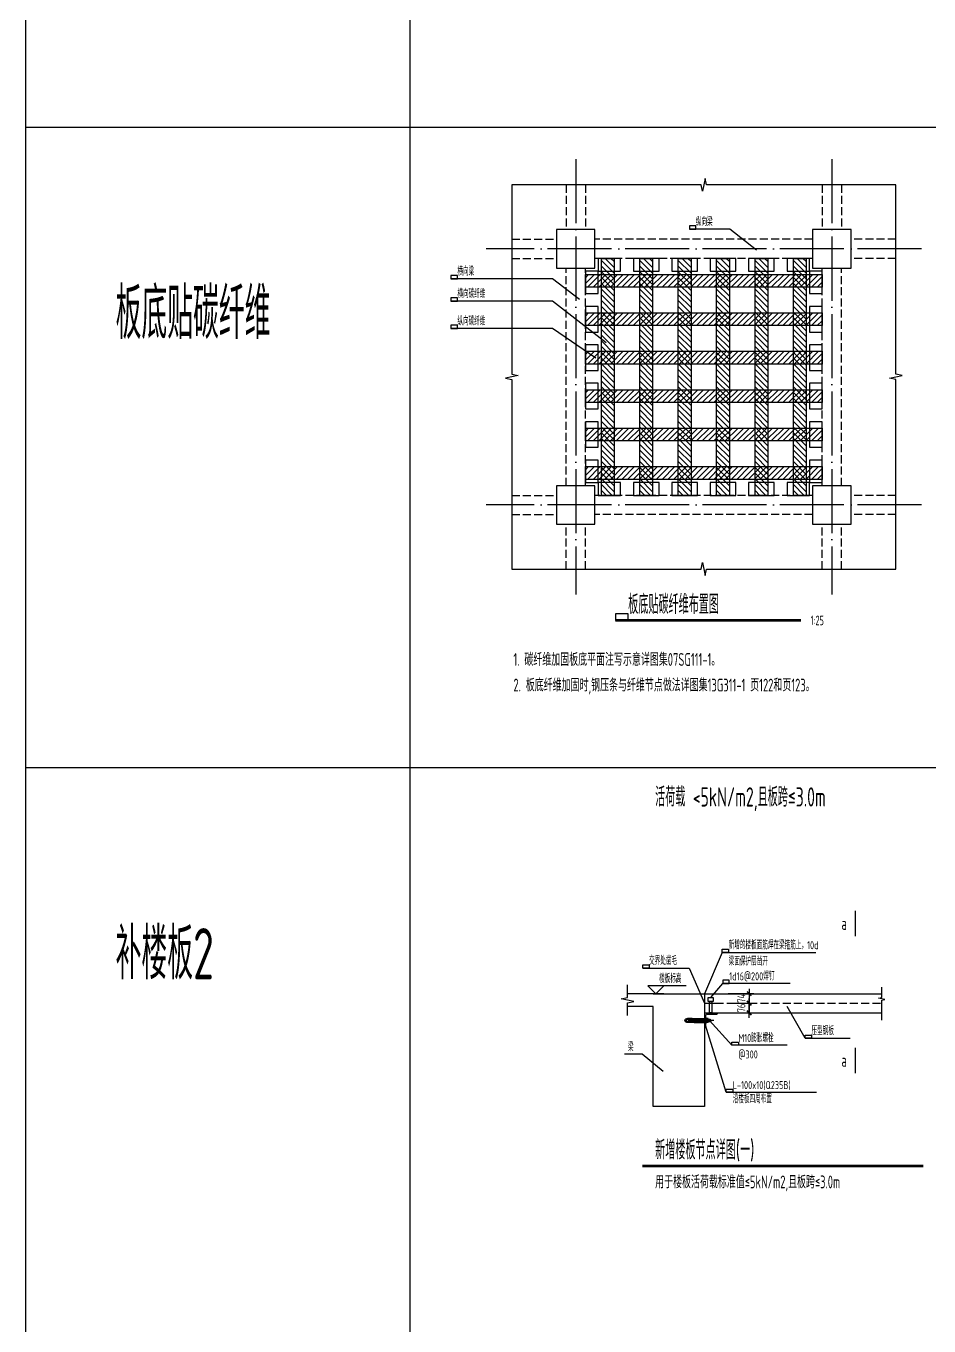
# Model space of a CAD drawing. Extents: x -469675 to 2400000, y -476501 to 2085364.
# Drawn here: x 530000 to 537054, y 360639 to 370789 of the extents above; entities that cross this region are included whole.
import ezdxf
from ezdxf.enums import TextEntityAlignment as Align

# ---------------------------------------------------------------- set-up
doc = ezdxf.new("R2010")
doc.units = 0
doc.header["$LTSCALE"] = 1000
doc.header["$MEASUREMENT"] = 0
for name, pattern in [('DASH', [0.35, 0.25, -0.1]), ('DOTE', [2.42, 2, -0.2, 0.02, -0.2]), ('HIDDEN', [0.375, 0.25, -0.125])]:
    doc.linetypes.add(name, pattern=pattern)
doc.layers.get('0').update_dxf_attribs({"linetype": 'CONTINUOUS', "lineweight": 20})
doc.layers.get('Defpoints').update_dxf_attribs({"linetype": 'CONTINUOUS'})
for name, color, linetype in [('C-AXIS_DOTE', 1, 'DOTE'), ('C-BEAM', 4, 'DASH'), ('C-COLU', 2, 'CONTINUOUS'), ('C-DETAIL', 3, 'CONTINUOUS'), ('C-DETAIL_DIM', 3, 'CONTINUOUS'), ('C-DETAIL_STEEL_BOLT', 2, 'CONTINUOUS'), ('C-DETAIL_STEEL_CUT', 2, 'CONTINUOUS'), ('C-DETAIL_STEEL_PL', 4, 'CONTINUOUS'), ('C-DETAIL_STEEL_TEXT', 7, 'CONTINUOUS'), ('C-DETAIL_TEXT', 4, 'CONTINUOUS'), ('C-LAYER1', 3, 'CONTINUOUS'), ('C-PLAN_SECMK', 4, 'CONTINUOUS'), ('C-PLAN_TEXT', 3, 'CONTINUOUS'), ('C-SLAB_REIN', 40, 'CONTINUOUS')]:
    doc.layers.add(name, color=color, linetype=linetype)
doc.layers.add('C-注释', color=30, linetype='CONTINUOUS', plot=False)
doc.styles.add('DIM_FONT', font='gbxwxt.shx', dxfattribs={"width": 0.7, "bigfont": 'gbhzfs.shx'})
doc.styles.add('GBSTYLE', font='gbxwxt.shx', dxfattribs={"width": 0.7, "bigfont": 'gbhzfs.shx'})
doc.dimstyles.new('XB DIMN25', dxfattribs={"dimscale": 0.25, "dimtxt": 250, "dimasz": 1, "dimexe": 150, "dimexo": 150, "dimgap": 120, "dimtad": 1, "dimdec": 0, "dimzin": 0, "dimdsep": 46, "dimtxsty": 'DIM_FONT', "dimblk": '_dimx', "dimcen": 0.09, "dimclrd": 3, "dimclre": 3, "dimclrt": 7, "dimazin": 0, "dimtfac": 1, "dimtdec": 0, "dimtix": 1, "dimtmove": 2, "dimatfit": 3, "dimldrblk": '_dimx', "dimfxl": 0, "dimtolj": 1, "dimtzin": 0, "dimarcsym": 0})

# ---------------------------------------------------------------- blocks, each defined once
blk = doc.blocks.new('_dimx')
blk.add_line((-150, 0), (150, 0))
at = {"const_width": 50}
blk.add_lwpolyline([(-70, -70), (70, 70)], dxfattribs=at)
blk = doc.blocks.new('*D2377')
at = {"layer": 'C-DETAIL_DIM', "color": 3, "lineweight": -2, "ltscale": 0.25, "transparency": 16777216}
for p, q in [((535486, 363234), (535686, 363234)), ((535649, 363234), (535649, 363234)), ((535649, 363234), (535649, 363160)), ((535486, 363160), (535686, 363160)), ((535649, 363159), (535649, 363159))]:
    blk.add_line(p, q, dxfattribs=at)
at = {"layer": 'Defpoints', "color": 0, "ltscale": 0.25, "transparency": 16777216}
for p in [(535449, 363234), (535449, 363160), (535649, 363160)]:
    blk.add_point(p, dxfattribs=at)
at = {"layer": 'C-DETAIL_DIM', "color": 3, "lineweight": -2, "ltscale": 0.25, "transparency": 16777216, "xscale": 0.25, "yscale": 0.25, "zscale": 0.25}
for p, rotation in [((535649, 363234), 270), ((535649, 363160), 90)]:
    blk.add_blockref('_dimx', p, dxfattribs=dict(at, rotation=rotation))
at = {"layer": 'C-DETAIL_DIM', "color": 7, "ltscale": 0.25, "transparency": 16777216, "insert": (535588, 363197), "char_height": 62.5, "attachment_point": 5, "rotation": 90, "style": 'DIM_FONT'}
blk.add_mtext('\\A1;74', dxfattribs=at)
blk = doc.blocks.new('BG_symbol')
at = {"layer": 'C-LAYER1', "ltscale": 100}
for p, q in [((250, 0), (0, 250)), ((1200, 250), (0, 250)), ((500, 0), (0, 0)), ((500, 250), (250, 0))]:
    blk.add_line(p, q, dxfattribs=at)
blk = doc.blocks.new('BG')
at = {"layer": 'C-PLAN_TEXT'}
blk.add_blockref('BG_symbol', (0, 0), dxfattribs=at)
at = {"layer": 'C-PLAN_TEXT', "style": 'GBSTYLE', "width": 0.7}
blk.add_attdef('标高', text='', height=250, dxfattribs=at).set_placement((700, 500), align=Align.MIDDLE)
blk = doc.blocks.new('*D2378')
at = {"layer": 'C-DETAIL_DIM', "color": 3, "lineweight": -2, "ltscale": 0.25, "transparency": 16777216}
for p, q in [((535486, 363160), (535686, 363160)), ((535486, 363084), (535686, 363084)), ((535649, 363160), (535649, 363160)), ((535649, 363160), (535649, 363084)), ((535649, 363083), (535649, 363083))]:
    blk.add_line(p, q, dxfattribs=at)
at = {"layer": 'Defpoints', "color": 0, "ltscale": 0.25, "transparency": 16777216}
for p in [(535449, 363160), (535449, 363084), (535649, 363084)]:
    blk.add_point(p, dxfattribs=at)
at = {"layer": 'C-DETAIL_DIM', "color": 3, "lineweight": -2, "ltscale": 0.25, "transparency": 16777216, "xscale": 0.25, "yscale": 0.25, "zscale": 0.25}
for p, rotation in [((535649, 363160), 270), ((535649, 363084), 90)]:
    blk.add_blockref('_dimx', p, dxfattribs=dict(at, rotation=rotation))
at = {"layer": 'C-DETAIL_DIM', "color": 7, "ltscale": 0.25, "transparency": 16777216, "insert": (535588, 363122), "char_height": 62.5, "attachment_point": 5, "rotation": 90, "style": 'DIM_FONT'}
blk.add_mtext('\\A1;76', dxfattribs=at)
blk = doc.blocks.new('L100x100x10')
for p, q in [((0, 0), (0, 100)), ((0, 100), (6.7, 100)), ((0, 0), (100, 0)), ((10, 22), (10, 96.7)), ((22, 10), (96.7, 10)), ((100, 0), (100, 6.7))]:
    blk.add_line(p, q)
for centre, radius, start, end in [((6.7, 96.7), 3.3, 0, 90), ((22, 22), 12, 180, 270), ((96.7, 6.7), 3.3, 0, 90)]:
    blk.add_arc(centre, radius, start, end)
blk = doc.blocks.new('bolt_chemical_anchor')
at = {"layer": 'C-DETAIL_STEEL_BOLT', "color": 8, "linetype": 'HIDDEN', "ltscale": 10}
blk.add_lwpolyline([(-0.5, 2), (-0.5, -9.4), (0.5, -9.4), (0.5, 2)], dxfattribs=at)
blk.add_spline([(-0.84, 0), (-0.87, -2.91), (-0.85, -6.11), (-0.98, -8.44), (0, -10.23), (0.74, -9.34), (0.86, -8.03), (0.93, -4.43), (0.98, -2.19), (1.04, 0)], degree=3, dxfattribs=at)
blk = doc.blocks.new('bolt_nut')
at = {"layer": 'C-DETAIL_STEEL_BOLT', "color": 7, "linetype": 'Continuous', "ltscale": 10}
for p, q in [((-1, 0.95), (-1, 0.05)), ((0.75, 1), (-0.75, 1)), ((0.75, 0), (-0.75, 0)), ((-0.5, 0.05), (-0.5, 0.95)), ((0.5, 0.05), (0.5, 0.95)), ((1, 0.95), (1, 0.05))]:
    blk.add_line(p, q, dxfattribs=at)
for centre, radius, start, end in [((-0.75, 0.35), 0.65, 67.38014, 112.61986), ((-0.75, 0.65), 0.65, 247.38014, 292.61986), ((0, -1.53), 2.53, 78.57881, 101.42119), ((0, 2.53), 2.53, 258.57881, 281.42119), ((0.75, 0.35), 0.65, 67.38014, 112.61986), ((0.75, 0.65), 0.65, 247.38014, 292.61986)]:
    blk.add_arc(centre, radius, start, end, dxfattribs=at)
blk = doc.blocks.new('bolt_out')
at = {"color": 7, "linetype": 'Continuous', "ltscale": 10}
for p, q in [((-0.3, 1.25), (-0.5, 1)), ((-0.3, 1.25), (0.3, 1.25)), ((0.3, 1.25), (0.5, 1))]:
    blk.add_line(p, q, dxfattribs=at)
at = {"color": 8, "linetype": 'Continuous', "ltscale": 10}
for p, q in [((-0.5, 0.5), (0.5, 0.5)), ((-0.3, 0.75), (0.3, 0.75)), ((-0.3, 0.25), (0.3, 0.25))]:
    blk.add_line(p, q, dxfattribs=at)
at = {"color": 7, "linetype": 'Continuous', "ltscale": 10}
blk.add_lwpolyline([(-0.5, 0), (0.5, 0), (0.5, 1), (-0.5, 1), (-0.5, 0)], dxfattribs=at)
blk = doc.blocks.new('剖面号')
at = {"layer": 'C-PLAN_SECMK', "color": 3, "const_width": 50, "flags": 128}
blk.add_lwpolyline([(400, 0), (-400, 0)], dxfattribs=at)
at = {"layer": 'C-PLAN_SECMK', "style": 'GBSTYLE', "width": 0.7}
blk.add_attdef('剖面号', text='', height=400, rotation=360, dxfattribs=at).set_placement((0, 350), align=Align.MIDDLE_CENTER)

msp = doc.modelspace()

# ---------------------------------------------------------------- hatches: boundary and pattern name
at = {"layer": 'C-SLAB_REIN'}
h = msp.add_hatch(dxfattribs=at)
h.set_pattern_fill('ANSI31', color=8, scale=20, angle=-90)
h.set_pattern_definition([(315, (222909.85, 886551.19), (22.4506403, 22.4506403), [])])
h.paths.add_polyline_path([(534594.6238, 368974.5601), (534594.6238, 367124.5601), (534494.6238, 367124.5601), (534494.6238, 368974.5601)])
h = msp.add_hatch(dxfattribs=at)
h.set_pattern_fill('ANSI31', color=8, scale=20, angle=-90)
h.set_pattern_definition([(315, (223209.85, 886551.19), (22.4506403, 22.4506403), [])])
h.paths.add_polyline_path([(534894.6238, 368974.5601), (534894.6238, 367124.5601), (534794.6238, 367124.5601), (534794.6238, 368974.5601)])
h = msp.add_hatch(dxfattribs=at)
h.set_pattern_fill('ANSI31', color=8, scale=20, angle=-90)
h.set_pattern_definition([(315, (223509.85, 886551.19), (22.4506403, 22.4506403), [])])
h.paths.add_polyline_path([(535194.6238, 368974.5601), (535194.6238, 367124.5601), (535094.6238, 367124.5601), (535094.6238, 368974.5601)])
h = msp.add_hatch(dxfattribs=at)
h.set_pattern_fill('ANSI31', color=8, scale=20, angle=-90)
h.set_pattern_definition([(315, (223809.85, 886551.19), (22.4506403, 22.4506403), [])])
h.paths.add_polyline_path([(535494.6238, 368974.5601), (535494.6238, 367124.5601), (535394.6238, 367124.5601), (535394.6238, 368974.5601)])
h = msp.add_hatch(dxfattribs=at)
h.set_pattern_fill('ANSI31', color=8, scale=20, angle=-90)
h.set_pattern_definition([(315, (224109.85, 886551.19), (22.4506403, 22.4506403), [])])
h.paths.add_polyline_path([(535794.6238, 368974.5601), (535794.6238, 367124.5601), (535694.6238, 367124.5601), (535694.6238, 368974.5601)])
h = msp.add_hatch(dxfattribs=at)
h.set_pattern_fill('ANSI31', color=8, scale=20, angle=-90)
h.set_pattern_definition([(315, (224409.85, 886551.19), (22.4506403, 22.4506403), [])])
h.paths.add_polyline_path([(536094.6238, 368974.5601), (536094.6238, 367124.5601), (535994.6238, 367124.5601), (535994.6238, 368974.5601)])
h = msp.add_hatch(dxfattribs=at)
h.set_pattern_fill('ANSI31', color=8, scale=20)
h.set_pattern_definition([(45, (16792.994, 57164.785), (-22.4506403, 22.4506403), [])])
h.paths.add_polyline_path([(534369.6238, 368849.5601), (536219.6238, 368849.5601), (536219.6238, 368749.5601), (534369.6238, 368749.5601)])
h = msp.add_hatch(dxfattribs=at)
h.set_pattern_fill('ANSI31', color=8, scale=20)
h.set_pattern_definition([(45, (16792.994, 56864.785), (-22.4506403, 22.4506403), [])])
h.paths.add_polyline_path([(534369.6238, 368549.5601), (536219.6238, 368549.5601), (536219.6238, 368449.5601), (534369.6238, 368449.5601)])
h = msp.add_hatch(dxfattribs=at)
h.set_pattern_fill('ANSI31', color=8, scale=20)
h.set_pattern_definition([(45, (16792.994, 56564.785), (-22.4506403, 22.4506403), [])])
h.paths.add_polyline_path([(534369.6238, 368249.5601), (536219.6238, 368249.5601), (536219.6238, 368149.5601), (534369.6238, 368149.5601)])
h = msp.add_hatch(dxfattribs=at)
h.set_pattern_fill('ANSI31', color=8, scale=20)
h.set_pattern_definition([(45, (16792.994, 56264.785), (-22.4506403, 22.4506403), [])])
h.paths.add_polyline_path([(534369.6238, 367949.5601), (536219.6238, 367949.5601), (536219.6238, 367849.5601), (534369.6238, 367849.5601)])
h = msp.add_hatch(dxfattribs=at)
h.set_pattern_fill('ANSI31', color=8, scale=20)
h.set_pattern_definition([(45, (16792.994, 55964.785), (-22.4506403, 22.4506403), [])])
h.paths.add_polyline_path([(534369.6238, 367649.5601), (536219.6238, 367649.5601), (536219.6238, 367549.5601), (534369.6238, 367549.5601)])
h = msp.add_hatch(dxfattribs=at)
h.set_pattern_fill('ANSI31', color=8, scale=20)
h.set_pattern_definition([(45, (16792.994, 55664.785), (-22.4506403, 22.4506403), [])])
h.paths.add_polyline_path([(534369.6238, 367349.5601), (536219.6238, 367349.5601), (536219.6238, 367249.5601), (534369.6238, 367249.5601)])

# ---------------------------------------------------------------- linework, layer by layer
at = {"layer": 'C-AXIS_DOTE', "ltscale": 0.25}
for p, q in [((534294.6238, 369749.5601), (534294.6238, 366349.5601)), ((536294.6238, 369749.5601), (536294.6238, 366349.5601)), ((536994.6238, 369049.5601), (533594.6238, 369049.5601)), ((536994.6238, 367049.5601), (533594.6238, 367049.5601))]:
    msp.add_line(p, q, dxfattribs=at)
at = {"layer": 'C-BEAM', "ltscale": 0.25}
for p, q in [((534219.6238, 369549.5601), (534219.6238, 369199.5601)), ((534369.6238, 369549.5601), (534369.6238, 369199.5601)), ((536219.6238, 369549.5601), (536219.6238, 369199.5601)), ((536369.6238, 369549.5601), (536369.6238, 369199.5601)), ((533794.6238, 369124.5601), (534144.6238, 369124.5601)), ((536144.6238, 369124.5601), (534444.6238, 369124.5601)), ((536794.6238, 369124.5601), (536444.6238, 369124.5601)), ((533794.6238, 368974.5601), (534144.6238, 368974.5601)), ((536144.6238, 368974.5601), (534444.6238, 368974.5601)), ((536794.6238, 368974.5601), (536444.6238, 368974.5601)), ((534219.6238, 367199.5601), (534219.6238, 368899.5601)), ((534369.6238, 367199.5601), (534369.6238, 368899.5601)), ((536219.6238, 367199.5601), (536219.6238, 368899.5601)), ((536369.6238, 367199.5601), (536369.6238, 368899.5601)), ((533794.6238, 367124.5601), (534144.6238, 367124.5601)), ((536144.6238, 367124.5601), (534444.6238, 367124.5601)), ((536794.6238, 367124.5601), (536444.6238, 367124.5601)), ((533794.6238, 366974.5601), (534144.6238, 366974.5601)), ((536144.6238, 366974.5601), (534444.6238, 366974.5601)), ((536794.6238, 366974.5601), (536444.6238, 366974.5601)), ((534219.6238, 366549.5601), (534219.6238, 366899.5601)), ((534369.6238, 366549.5601), (534369.6238, 366899.5601)), ((536219.6238, 366549.5601), (536219.6238, 366899.5601)), ((536369.6238, 366549.5601), (536369.6238, 366899.5601))]:
    msp.add_line(p, q, dxfattribs=at)
at = {"layer": 'C-COLU', "ltscale": 0.25}
for points in [[(534144.6238, 368899.5601), (534444.6238, 368899.5601), (534444.6238, 369199.5601), (534144.6238, 369199.5601)], [(536144.6238, 368899.5601), (536444.6238, 368899.5601), (536444.6238, 369199.5601), (536144.6238, 369199.5601)], [(534144.6238, 366899.5601), (534444.6238, 366899.5601), (534444.6238, 367199.5601), (534144.6238, 367199.5601)], [(536144.6238, 366899.5601), (536444.6238, 366899.5601), (536444.6238, 367199.5601), (536144.6238, 367199.5601)]]:
    msp.add_lwpolyline(points, close=True, dxfattribs=at)
at = {"layer": 'C-DETAIL', "ltscale": 0.25}
for p, q in [((534898.7779, 363233.7012), (534698.7779, 363233.7012)), ((534898.7779, 363133.7012), (534698.7779, 363133.7012))]:
    msp.add_line(p, q, dxfattribs=at)
at = {"layer": 'C-DETAIL'}
for p, q in [((535298.7779, 363233.7012), (536684.6383, 363233.7012)), ((535298.7779, 363083.7012), (536684.6383, 363083.7012))]:
    msp.add_line(p, q, dxfattribs=at)
at = {"layer": 'C-DETAIL', "linetype": 'DASH', "ltscale": 0.25}
msp.add_line((535298.7779, 363159.7012), (536684.6383, 363159.7012), dxfattribs=at)
at = {"layer": 'C-DETAIL', "ltscale": 0.25, "flags": 128}
for points in [[(533794.6238, 366549.5601), (535274.6238, 366549.5601), (535284.6238, 366599.5601), (535304.6238, 366499.5601), (535314.6238, 366549.5601), (536794.6238, 366549.5601), (536794.6238, 368029.5579), (536744.6238, 368039.5579), (536844.6238, 368059.5579), (536794.6238, 368069.5579), (536794.6238, 369549.5601), (535314.6238, 369549.5601), (535304.6238, 369599.5601), (535284.6238, 369499.5601), (535274.6238, 369549.5601), (533794.6238, 369549.5601), (533794.6238, 368069.5579), (533844.6238, 368059.5579), (533744.6238, 368039.5579), (533794.6238, 368029.5579), (533794.6238, 366549.5601)], [(534698.7779, 363063.7012), (534698.7779, 363163.7012), (534748.7779, 363173.7012), (534648.7779, 363193.7012), (534698.7779, 363203.7012), (534698.7779, 363303.7012)]]:
    msp.add_lwpolyline(points, dxfattribs=at)
at = {"layer": 'C-DETAIL', "ltscale": 0.1, "flags": 128}
msp.add_lwpolyline([(536684.6383, 363027.7012), (536684.6383, 363183.7012), (536709.6383, 363188.7012), (536659.6383, 363198.7012), (536684.6383, 363203.7012), (536684.6383, 363283.7012)], dxfattribs=at)
at = {"layer": 'C-DETAIL', "ltscale": 0.25}
for points in [[(534898.7779, 363233.7012), (535298.7779, 363233.7012), (535298.7779, 363159.7012), (535448.7779, 363159.7012)], [(535298.7779, 363159.7012), (535298.7779, 362353.7012), (534898.7779, 362353.7012), (534898.7779, 363133.7012)]]:
    msp.add_lwpolyline(points, dxfattribs=at)
at = {"layer": 'C-DETAIL', "color": 3, "linetype": 'Continuous', "ltscale": 0.25, "const_width": 20, "flags": 128}
msp.add_lwpolyline([(537010.4004, 361889.1868), (534814.5016, 361889.1868)], dxfattribs=at)
at = {"layer": 'C-DETAIL_STEEL_BOLT', "color": 1, "linetype": 'DOTE', "ltscale": 0.1}
msp.add_line((535372.4579, 363024.3512), (535130.0419, 363024.3512), dxfattribs=at)
at = {"layer": 'C-DETAIL_STEEL_PL', "ltscale": 0.1}
for points in [[(535328.7779, 363203.7012), (535368.7779, 363203.7012), (535368.7779, 363173.7012), (535328.7779, 363173.7012)], [(535312.7779, 363048.3512), (535308.7779, 363048.3512), (535308.7779, 363000.3512), (535312.7779, 363000.3512)]]:
    msp.add_lwpolyline(points, close=True, dxfattribs=at)
at = {"layer": 'C-DETAIL_STEEL_PL'}
msp.add_lwpolyline([(535339.2779, 363173.7012), (535358.2779, 363173.7012), (535358.2779, 363083.7012), (535339.2779, 363083.7012)], close=True, dxfattribs=at)
at = {"layer": 'C-DETAIL_STEEL_TEXT', "color": 3, "ltscale": 0.1}
msp.add_line((535348.7779, 363203.7012), (535443.3719, 363313.1127), dxfattribs=at)
at = {"layer": 'C-DETAIL_TEXT', "ltscale": 0.25}
for p, q in [((535497.2332, 369202.7439), (535182.2104, 369202.7439)), ((535705.9826, 369040.0717), (535497.2332, 369202.7439)), ((534113.6333, 368816.1885), (533319.4918, 368816.1885)), ((534322.3827, 368653.5164), (534113.6333, 368816.1885)), ((534113.6333, 368640.6459), (533319.4918, 368640.6459)), ((534531.132, 368315.3016), (534113.6333, 368640.6459)), ((534113.6333, 368427.0738), (533319.4918, 368427.0738)), ((534450.1613, 368195.0948), (534113.6333, 368427.0738)), ((535438.6439, 363556.2508), (535298.7779, 363233.7012)), ((535438.6439, 363556.2508), (536168.9274, 363556.2508)), ((534817.0007, 363434.2461), (535179.2815, 363434.2461)), ((535179.2815, 363434.2461), (535298.7779, 363159.7012)), ((535970.2137, 363313.1127), (535443.3719, 363313.1127)), ((536085.7468, 362886.2612), (535945.8808, 363133.4375)), ((535470.1912, 362463.7501), (535308.7779, 362987.0012)), ((536085.7468, 362886.2612), (536436.7614, 362886.2612)), ((535470.1912, 362463.7501), (536174.3164, 362463.7501))]:
    msp.add_line(p, q, dxfattribs=at)
at = {"layer": 'C-DETAIL_TEXT', "color": 3, "linetype": 'Continuous', "ltscale": 0.25, "const_width": 20, "flags": 128}
msp.add_lwpolyline([(536054.0641, 366148.2819), (534604.0641, 366148.2819)], dxfattribs=at)
at = {"layer": 'C-DETAIL_TEXT', "ltscale": 0.25, "flags": 128}
msp.add_lwpolyline([(535946.3496, 362830.914), (535514.4057, 362830.914), (535338.7779, 363024.3512)], dxfattribs=at)
at = {"layer": 'C-DETAIL_TEXT', "ltscale": 0.25}
msp.add_lwpolyline([(534676.0001, 362765.0159), (534812.089, 362765.0159), (534977.9648, 362628.3046)], dxfattribs=at)
at = {"layer": 'C-SLAB_REIN'}
for points in [[(534644.6238, 368974.5601), (534469.6238, 368974.5601), (534469.6238, 368874.5601), (534644.6238, 368874.5601)], [(534594.6238, 368974.5601), (534594.6238, 367124.5601), (534494.6238, 367124.5601), (534494.6238, 368974.5601)], [(534944.6238, 368974.5601), (534744.6238, 368974.5601), (534744.6238, 368874.5601), (534944.6238, 368874.5601)], [(534894.6238, 368974.5601), (534894.6238, 367124.5601), (534794.6238, 367124.5601), (534794.6238, 368974.5601)], [(535244.6238, 368974.5601), (535044.6238, 368974.5601), (535044.6238, 368874.5601), (535244.6238, 368874.5601)], [(535194.6238, 368974.5601), (535194.6238, 367124.5601), (535094.6238, 367124.5601), (535094.6238, 368974.5601)], [(535544.6238, 368974.5601), (535344.6238, 368974.5601), (535344.6238, 368874.5601), (535544.6238, 368874.5601)], [(535494.6238, 368974.5601), (535494.6238, 367124.5601), (535394.6238, 367124.5601), (535394.6238, 368974.5601)], [(535844.6238, 368974.5601), (535644.6238, 368974.5601), (535644.6238, 368874.5601), (535844.6238, 368874.5601)], [(535794.6238, 368974.5601), (535794.6238, 367124.5601), (535694.6238, 367124.5601), (535694.6238, 368974.5601)], [(536119.6238, 368974.5601), (535944.6238, 368974.5601), (535944.6238, 368874.5601), (536119.6238, 368874.5601)], [(536094.6238, 368974.5601), (536094.6238, 367124.5601), (535994.6238, 367124.5601), (535994.6238, 368974.5601)], [(534369.6238, 368874.5601), (534369.6238, 368699.5601), (534469.6238, 368699.5601), (534469.6238, 368874.5601)], [(534369.6238, 368849.5601), (536219.6238, 368849.5601), (536219.6238, 368749.5601), (534369.6238, 368749.5601)], [(536119.6238, 368874.5601), (536119.6238, 368699.5601), (536219.6238, 368699.5601), (536219.6238, 368874.5601)], [(534369.6238, 368599.5601), (534369.6238, 368399.5601), (534469.6238, 368399.5601), (534469.6238, 368599.5601)], [(534369.6238, 368549.5601), (536219.6238, 368549.5601), (536219.6238, 368449.5601), (534369.6238, 368449.5601)], [(536119.6238, 368599.5601), (536119.6238, 368399.5601), (536219.6238, 368399.5601), (536219.6238, 368599.5601)], [(534369.6238, 368299.5601), (534369.6238, 368099.5601), (534469.6238, 368099.5601), (534469.6238, 368299.5601)], [(534369.6238, 368249.5601), (536219.6238, 368249.5601), (536219.6238, 368149.5601), (534369.6238, 368149.5601)], [(536119.6238, 368299.5601), (536119.6238, 368099.5601), (536219.6238, 368099.5601), (536219.6238, 368299.5601)], [(534369.6238, 367999.5601), (534369.6238, 367799.5601), (534469.6238, 367799.5601), (534469.6238, 367999.5601)], [(534369.6238, 367949.5601), (536219.6238, 367949.5601), (536219.6238, 367849.5601), (534369.6238, 367849.5601)], [(536119.6238, 367999.5601), (536119.6238, 367799.5601), (536219.6238, 367799.5601), (536219.6238, 367999.5601)], [(534369.6238, 367699.5601), (534369.6238, 367499.5601), (534469.6238, 367499.5601), (534469.6238, 367699.5601)], [(534369.6238, 367649.5601), (536219.6238, 367649.5601), (536219.6238, 367549.5601), (534369.6238, 367549.5601)], [(536119.6238, 367699.5601), (536119.6238, 367499.5601), (536219.6238, 367499.5601), (536219.6238, 367699.5601)], [(534369.6238, 367399.5601), (534369.6238, 367224.5601), (534469.6238, 367224.5601), (534469.6238, 367399.5601)], [(534369.6238, 367349.5601), (536219.6238, 367349.5601), (536219.6238, 367249.5601), (534369.6238, 367249.5601)], [(536119.6238, 367399.5601), (536119.6238, 367224.5601), (536219.6238, 367224.5601), (536219.6238, 367399.5601)], [(534644.6238, 367224.5601), (534469.6238, 367224.5601), (534469.6238, 367124.5601), (534644.6238, 367124.5601)], [(534944.6238, 367224.5601), (534744.6238, 367224.5601), (534744.6238, 367124.5601), (534944.6238, 367124.5601)], [(535244.6238, 367224.5601), (535044.6238, 367224.5601), (535044.6238, 367124.5601), (535244.6238, 367124.5601)], [(535544.6238, 367224.5601), (535344.6238, 367224.5601), (535344.6238, 367124.5601), (535544.6238, 367124.5601)], [(535844.6238, 367224.5601), (535644.6238, 367224.5601), (535644.6238, 367124.5601), (535844.6238, 367124.5601)], [(536119.6238, 367224.5601), (535944.6238, 367224.5601), (535944.6238, 367124.5601), (536119.6238, 367124.5601)]]:
    msp.add_lwpolyline(points, close=True, dxfattribs=at)
at = {"layer": 'C-注释', "ltscale": 0.25}
for p, q in [((533000.0004, 345000.0005), (533000.0004, 400000.0005)), ((530000.0005, 370000.0005), (558000.0004, 370000.0005)), ((530000.0005, 365000.0005), (558000.0004, 365000.0005))]:
    msp.add_line(p, q, dxfattribs=at)
for points in [[(530000.0005, 400000.0005), (558000.0004, 400000.0005), (558000.0004, 345000.0005), (530000.0005, 345000.0005)], [(535438.6439, 363581.2508), (535488.6439, 363581.2508), (535488.6439, 363556.2508), (535438.6439, 363556.2508)], [(534817.0007, 363459.2461), (534867.0007, 363459.2461), (534867.0007, 363434.2461), (534817.0007, 363434.2461)], [(535514.4057, 362855.914), (535564.4057, 362855.914), (535564.4057, 362830.914), (535514.4057, 362830.914)], [(536085.7468, 362911.2612), (536135.7468, 362911.2612), (536135.7468, 362886.2612), (536085.7468, 362886.2612)], [(535470.1912, 362488.7501), (535520.1912, 362488.7501), (535520.1912, 362463.7501), (535470.1912, 362463.7501)]]:
    msp.add_lwpolyline(points, close=True, dxfattribs=at)
at = {"layer": 'C-注释'}
for points in [[(535232.2104, 369227.7439), (535182.2104, 369227.7439), (535182.2104, 369202.7439), (535232.2104, 369202.7439)], [(533369.4918, 368841.1885), (533319.4918, 368841.1885), (533319.4918, 368816.1885), (533369.4918, 368816.1885)], [(533369.4918, 368665.6459), (533319.4918, 368665.6459), (533319.4918, 368640.6459), (533369.4918, 368640.6459)], [(533369.4918, 368452.0738), (533319.4918, 368452.0738), (533319.4918, 368427.0738), (533369.4918, 368427.0738)], [(534704.0641, 366198.2819), (534604.0641, 366198.2819), (534604.0641, 366148.2819), (534704.0641, 366148.2819)], [(535493.3719, 363338.1127), (535443.3719, 363338.1127), (535443.3719, 363313.1127), (535493.3719, 363313.1127)]]:
    msp.add_lwpolyline(points, close=True, dxfattribs=at)

# ---------------------------------------------------------------- block references
at = {"layer": 'C-DETAIL_STEEL_BOLT', "xscale": 16, "yscale": 16, "zscale": 16, "rotation": 270}
msp.add_blockref('bolt_chemical_anchor', (535308.7779, 363024.3512), dxfattribs=at)
at = {"layer": 'C-DETAIL_STEEL_BOLT', "ltscale": 10, "xscale": 16, "yscale": 16, "zscale": 16, "rotation": 270}
for name, p in [('bolt_nut', (535312.7779, 363024.3512)), ('bolt_out', (535328.7779, 363024.3512))]:
    msp.add_blockref(name, p, dxfattribs=at)
at = {"layer": 'C-DETAIL_STEEL_CUT', "rotation": 270}
msp.add_blockref('L100x100x10', (535298.7779, 363083.7012), dxfattribs=at)
at = {"layer": 'C-LAYER1', "ltscale": 20}
ref = msp.add_blockref('BG', (534857.9644, 363233.7012), dxfattribs=dict(at, xscale=0.2500000002328306, yscale=0.2500000002328306, zscale=0.2500000002328306))
ref.add_attrib('标高', '楼板标高', dxfattribs={"height": 62.5, "style": 'GBSTYLE', "width": 0.7}).set_placement((535032.9644, 363358.7012), align=Align.MIDDLE)
at = {"layer": 'C-PLAN_SECMK', "ltscale": 100}
ref = msp.add_blockref('剖面号', (536478.2423, 363782.3398), dxfattribs=dict(at, xscale=0.25, yscale=0.25, zscale=0.25, rotation=90))
ref.add_attrib('剖面号', 'a', dxfattribs={"height": 100, "style": 'GBSTYLE', "width": 0.7}).set_placement((536390.7423, 363782.3398), align=Align.MIDDLE_CENTER)
ref = msp.add_blockref('剖面号', (536478.2423, 362712.8321), dxfattribs=dict(at, xscale=0.25, yscale=0.25, zscale=0.25, rotation=90))
ref.add_attrib('剖面号', 'a', dxfattribs={"height": 100, "style": 'GBSTYLE', "width": 0.7}).set_placement((536390.7423, 362712.8321), align=Align.MIDDLE_CENTER)

# ---------------------------------------------------------------- texts
at = {"layer": 'C-DETAIL', "color": 30, "ltscale": 0.25, "style": 'GBSTYLE', "width": 0.7}
for s, p in [('活荷载 <5kN/m2,且板跨≤3.0m', (534914.5016, 364695.0034)), ('新增楼板节点详图(一)', (534914.5016, 361939.1868))]:
    msp.add_text(s, height=150, rotation=0.00000003, dxfattribs=at).set_placement(p)
at = {"layer": 'C-DETAIL_TEXT', "ltscale": 0.25, "style": 'GBSTYLE', "width": 0.7}
for s, rotation, p in [('纵向梁', 359.99999995, (535232.2104, 369227.7439)), ('横向梁', 359.99999995, (533369.4918, 368841.1885)), ('横向碳纤维', 359.99999995, (533369.4918, 368665.6459)), ('纵向碳纤维', 359.99999995, (533369.4918, 368452.0738)), ('新增的楼板面筋焊在梁箍筋上，10d', 359.99999995, (535488.6439, 363581.2508)), ('交界处凿毛', 359.99999995, (534867.0007, 363459.2461)), ('梁面保护层凿开', 0.00000005, (535488.6439, 363454.2771)), ('1d16@200焊钉', 359.99999995, (535493.3719, 363338.1127)), ('压型钢板', 359.99999995, (536135.7468, 362911.2612)), ('M10膨胀螺栓', 359.99999995, (535564.4057, 362855.914)), ('梁', 359.99999995, (534701.9815, 362785.0159)), ('@300', 359.99999995, (535564.4057, 362728.2825)), ('L-100x10(Q235B)', 359.99999995, (535520.1912, 362488.7501)), ('沿楼板四周布置', 0.00000005, (535520.1912, 362379.2263))]:
    msp.add_text(s, height=62.5, rotation=rotation, dxfattribs=at).set_placement(p)
at = {"layer": 'C-DETAIL_TEXT', "color": 30, "ltscale": 0.25, "style": 'GBSTYLE', "width": 0.7}
msp.add_text('板底贴碳纤维布置图', height=150, rotation=0.00000003, dxfattribs=at).set_placement((534704.0641, 366198.2819))
at = {"layer": 'C-DETAIL_TEXT', "color": 3, "ltscale": 0.25, "style": 'GBSTYLE', "width": 0.7}
for s, height, rotation, p in [('1:25', 75, 359.99999987, (536129.0641, 366110.7819)), ('用于楼板活荷载标准值≤5kN/m2,且板跨≤3.0m', 100, 0.00000003, (534914.5016, 361714.1868))]:
    msp.add_text(s, height=height, rotation=rotation, dxfattribs=at).set_placement(p)
at = {"layer": 'C-PLAN_TEXT', "style": 'GBSTYLE', "width": 0.7}
for s, p in [('  1. 碳纤维加固板底平面注写示意详图集07SG111-1。', (533731.8012, 365793.2358)), ('  2. 板底纤维加固时,钢压条与纤维节点做法详图集13G311-1 页122和页123。', (533731.8012, 365593.2358))]:
    msp.add_text(s, height=100, dxfattribs=at).set_placement(p)
at = {"layer": 'C-注释', "ltscale": 0.25, "style": 'GBSTYLE', "width": 0.7}
for s, p in [('板底贴碳纤维', (530700.0005, 368345.9108)), ('补楼板2', (530700.0005, 363345.9108))]:
    msp.add_text(s, height=400, rotation=0.00000003, dxfattribs=at).set_placement(p)

# ---------------------------------------------------------------- dimensions: what is measured, and where the dimension line sits
at = {"layer": 'C-DETAIL_DIM', "ltscale": 0.25}
for base, p1, p2, picture, middle in [((535648.7779, 363159.7012), (535448.7779, 363233.7012), (535448.7779, 363159.7012), '*D2377', (535587.5279, 363196.7012)), ((535648.7779, 363083.7012), (535448.7779, 363159.7012), (535448.7779, 363083.7012), '*D2378', (535587.5279, 363121.7012))]:
    dim = msp.add_linear_dim(base=base, p1=p1, p2=p2, angle=270, dimstyle='XB DIMN25', dxfattribs=at)
    dim.commit()
    dim.dimension.update_dxf_attribs({"geometry": picture, "text_midpoint": middle})

doc.saveas('drawing.dxf')
